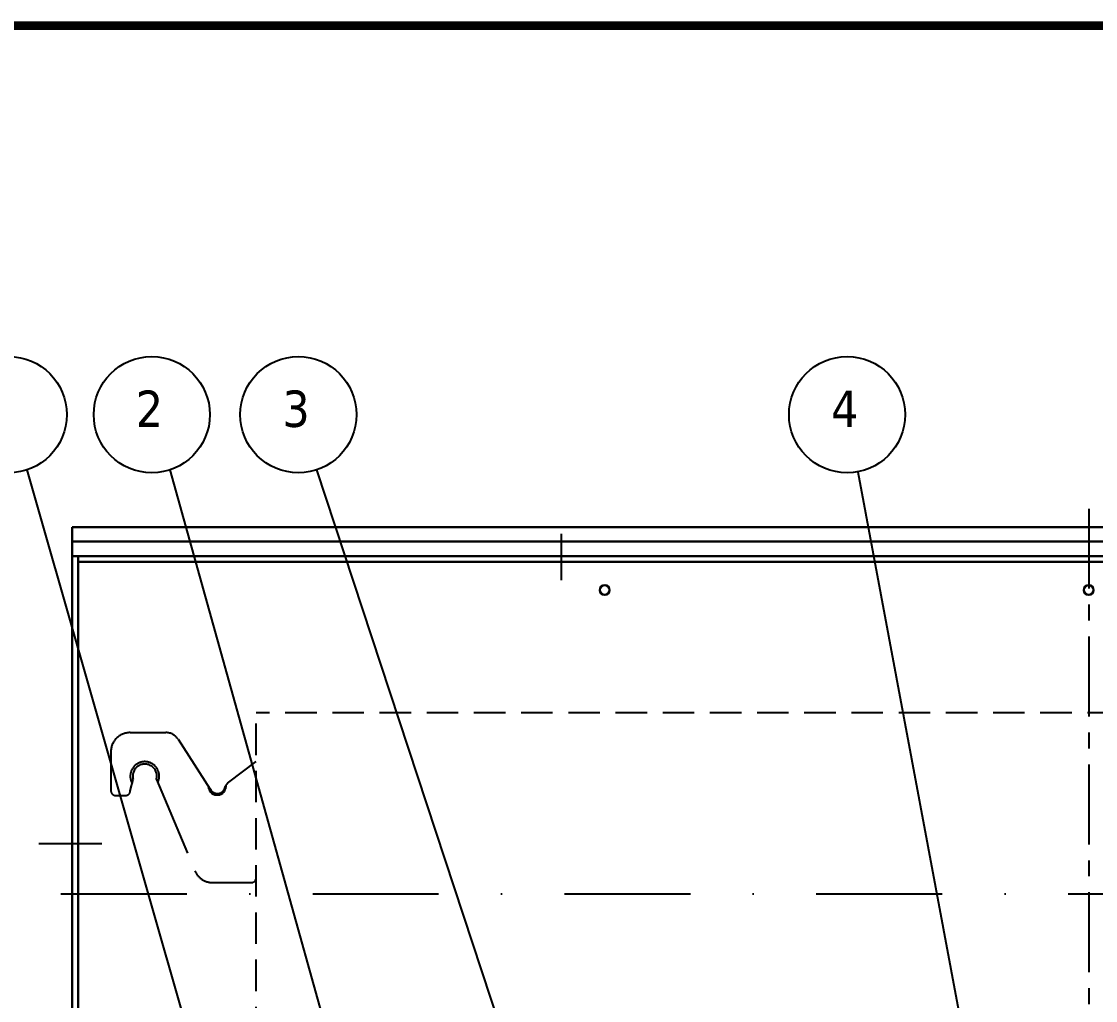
# Model space of a CAD drawing. Header units: inches. Extents: x 198356 to 209798, y -190593 to -183267.
# Drawn here: x 199593 to 200703, y -184521 to -183509 of the extents above; entities that cross this region are included whole.
import ezdxf

# ---------------------------------------------------------------- set-up
doc = ezdxf.new("R2010")
doc.units = ezdxf.units.IN
doc.header["$LTSCALE"] = 13
for name, pattern in [('CENTER', [50.8, 31.75, -6.35, 6.35, -6.35]), ('CENTER2', [1.125, 0.75, -0.125, 0.125, -0.125]), ('CENTERX2', [101.6, 63.5, -12.7, 12.7, -12.7]), ('DASHDOT', [1, 0.5, -0.25, 0, -0.25]), ('DASHED', [0.75, 0.5, -0.25]), ('HIDDEN', [9.525, 6.35, -3.175])]:
    doc.linetypes.add(name, pattern=pattern)
for name, color, linetype in [('1', 4, 'Continuous'), ('2', 3, 'Continuous'), ('3中心线层', 1, 'CENTER'), ('4虚线层', 6, 'DASHED'), ('7标注层', 4, 'Continuous'), ('粗实线', 4, 'Continuous'), ('虚线', 6, 'HIDDEN')]:
    doc.layers.add(name, color=color, linetype=linetype)
for name, color, linetype, lineweight in [('1粗实线', 4, 'Continuous', 50), ('标注、文本', 3, 'Continuous', 25), ('铁心', 3, 'Continuous', 0)]:
    doc.layers.add(name, color=color, linetype=linetype, lineweight=lineweight)
doc.styles.add('Tahoma_txtstyle_37.59_0_0', font='tahoma.ttf')

# ---------------------------------------------------------------- blocks, each defined once
blk = doc.blocks.new('1.03')
at = {"layer": '虚线'}
for p, q in [((3421.9, 19104.7), (3458.8, 19104.7)), ((3471.4, 19097.9), (3504.7, 19046.4)), ((3401.9, 19084.7), (3402, 19044.7)), ((3524, 19053.4), (3552.1, 19075)), ((3422, 19044.7), (3425, 19056.2)), ((3449, 19056.2), (3488.7, 18962)), ((3407, 19039.7), (3417, 19039.7)), ((3507.1, 18949.8), (3547.1, 18949.8))]:
    blk.add_line(p, q, dxfattribs=at)
for centre, radius, start, end in [((3421.9, 19084.7), 20, 90.054, 180.054), ((3458.8, 19089.7), 15, 32.9123, 90.054), ((3437, 19059.7), 15, 333.1721, 209.7607), ((3437, 19059.7), 12.5, 343.7938, 196.2874), ((3529, 19044.8), 10, 120.0506, 172.7033), ((3407, 19044.7), 5, 180.054, 270.054), ((3417, 19044.7), 5, 270.054, 0.054), ((3511.8, 19049.5), 9.24, 178.4593, 1.6487), ((3512, 19049.8), 8, 206.5132, 332.3392), ((3507.1, 18969.8), 20, 202.8444, 270.054), ((3547.1, 18954.8), 5, 270.054, 0.054)]:
    blk.add_arc(centre, radius, start, end, dxfattribs=at)
blk = doc.blocks.new('*U72')
at = {"layer": '1', "color": 1, "linetype": 'CENTERX2', "lineweight": -3, "ltscale": 0.1}
blk.add_line((32.5, 0), (-32.5, 0), dxfattribs=at)

msp = doc.modelspace()

# ---------------------------------------------------------------- linework, layer by layer
at = {"layer": '1', "color": 1, "linetype": 'CENTERX2', "lineweight": -3, "ltscale": 0.1}
msp.add_line((200695.829, -184012.807), (200695.829, -186053.996), dxfattribs=at)
at = {"layer": '1', "const_width": 8.634}
msp.add_lwpolyline([(198997.156, -190321.999), (208469.476, -190321.999), (208469.476, -183513.769), (198997.156, -183513.769), (198997.156, -190321.999)], dxfattribs=at)
at = {"layer": '2', "linetype": 'DASHDOT', "ltscale": 20}
msp.add_line((199374.042, -184410.738), (204606.979, -184410.738), dxfattribs=at)
at = {"layer": '3中心线层', "linetype": 'CENTER2', "lineweight": -3, "ltscale": 10}
msp.add_line((200150.829, -184038.893), (200150.829, -184086.689), dxfattribs=at)
at = {"layer": '4虚线层', "ltscale": 5}
for p in [(199835.829, -185924.802), (201555.829, -184223.802)]:
    msp.add_line(p, (199835.829, -184223.802), dxfattribs=at)
at = {"layer": '7标注层', "color": 3, "linetype": 'ByBlock'}
for points in [[(199598.944, -183972.616), (199887.741, -184982.936)], [(199746.741, -183972.616), (200025.329, -184971.341)], [(199898.18, -183972.616), (200125.234, -184662.836)], [(200457.28, -183974.599), (200585.048, -184658.011)]]:
    msp.add_lwpolyline(points, dxfattribs=at)
for centre in [(199580.195, -183915.621), (199727.992, -183915.621), (199879.431, -183915.621), (200446.254, -183915.621)]:
    msp.add_circle(centre, 60, dxfattribs=at)
at = {"layer": '标注、文本', "color": 4, "lineweight": 30}
for p, q in [((199645.829, -186032.802), (199645.829, -184031.807)), ((199651.829, -185932.802), (199651.829, -184061.807))]:
    msp.add_line(p, q, dxfattribs=at)
at = {"layer": '粗实线', "lineweight": 30}
for p, q in [((201745.829, -184031.807), (199645.829, -184031.807)), ((199645.829, -184061.807), (199645.829, -184031.807)), ((201745.829, -184046.807), (199645.829, -184046.807)), ((201745.829, -184061.807), (199645.829, -184061.807)), ((201745.829, -184067.807), (199651.829, -184067.807))]:
    msp.add_line(p, q, dxfattribs=at)
for centre in [(200195.829, -184096.802), (200695.829, -184096.802)]:
    msp.add_circle(centre, 5, dxfattribs=at)

# ---------------------------------------------------------------- block references
at = {"layer": '1粗实线', "color": 0, "linetype": 'ByBlock', "lineweight": -2}
msp.add_blockref('*U72', (199643.748, -184358.807), dxfattribs=at)
at = {"layer": '4虚线层', "ltscale": 3}
msp.add_blockref('1.03', (196283.738, -203348.785), dxfattribs=at)

# ---------------------------------------------------------------- texts
at = {"layer": '铁心', "style": 'Tahoma_txtstyle_37.59_0_0'}
for s, p in [('2', (199711.473, -183928.283)), ('3', (199862.911, -183928.283)), ('4', (200429.734, -183928.283))]:
    msp.add_text(s, height=37.589, dxfattribs=at).set_placement(p)

doc.saveas('drawing.dxf')
